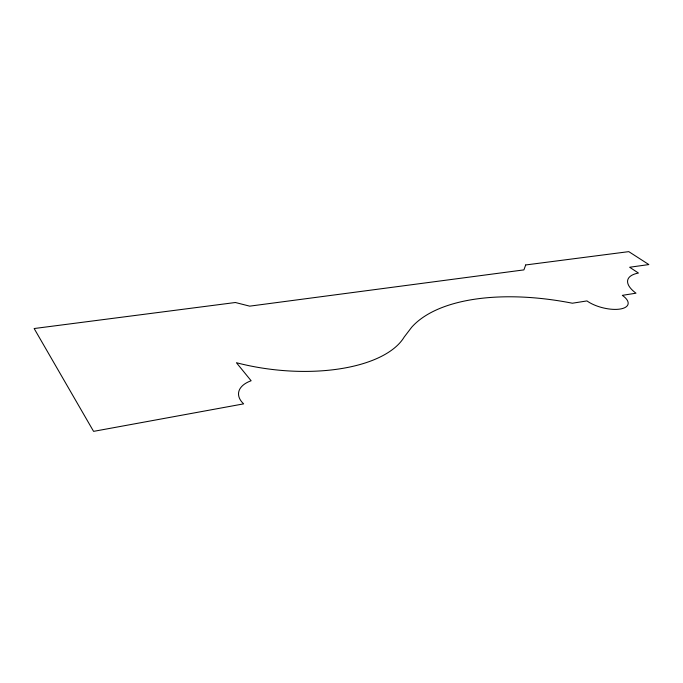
<?xml version="1.0" encoding="UTF-8"?>
<svg xmlns="http://www.w3.org/2000/svg" width="683" height="683" viewBox="0 0 683 683"><rect width="100%" height="100%" fill="white"/><g stroke="black" fill="none" stroke-linecap="round" stroke-linejoin="round"><path stroke-width="1.02" d="M525.697 264.961L523.912 269.887L249.705 306.146L235.37 302.509L34.15 328.532L93.58 431.366L243.652 403.866A33.723 17.963 5.7 0 1 251.131 380.755L236.412 362.716A128.609 59.438 6.5 0 0 404.174 337.069L411.67 327.251A178.818 85.588 15 0 1 572.363 303.218L586.962 300.921A23.931 9.707 14.3 0 0 620.07 309.049A23.931 9.707 14.3 0 0 622.307 295.355L635.993 293.195A39.588 15.197 15.2 0 1 638.443 273.046L629.649 267.249L648.85 264.569L628.787 251.634L525.697 264.961"/></g></svg>
